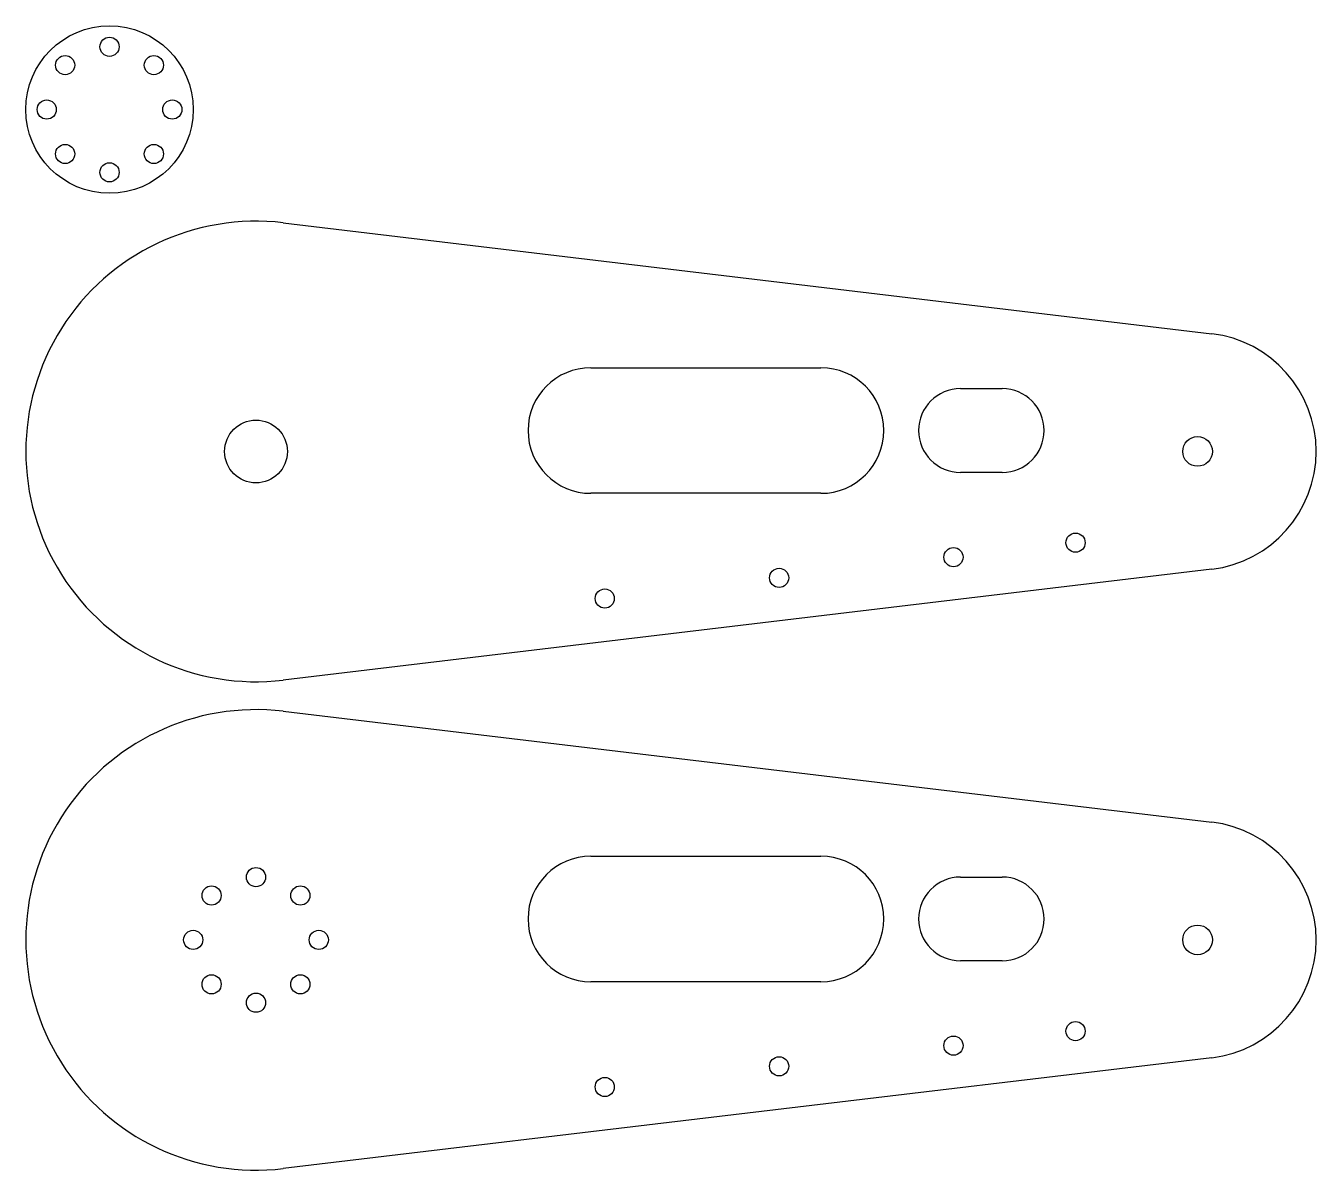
# Model space of a CAD drawing. Header units: millimetres. Extents: x 5 to 375, y 5 to 333.
import ezdxf

# ---------------------------------------------------------------- set-up
doc = ezdxf.new("R2010")
doc.units = ezdxf.units.MM

msp = doc.modelspace()

# ---------------------------------------------------------------- linework, layer by layer
at = {"layer": 'CUT'}
for p, q in [((78.8222, 276.5348), (345.0296, 244.7604)), ((167, 235), (233, 235)), ((273, 229), (285, 229)), ((285, 205), (273, 205)), ((233, 199), (167, 199)), ((345.0296, 177.2396), (78.8222, 145.4652)), ((78.8222, 136.5348), (345.0296, 104.7604)), ((167, 95), (233, 95)), ((273, 89), (285, 89)), ((285, 65), (273, 65)), ((233, 59), (167, 59)), ((345.0296, 37.2396), (78.8222, 5.4652))]:
    msp.add_line(p, q, dxfattribs=at)
for centre, radius in [((29, 309), 24), ((29, 327), 2.75), ((16.2721, 321.7279), 2.75), ((41.7279, 321.7279), 2.75), ((11, 309), 2.75), ((47, 309), 2.75), ((16.2721, 296.2721), 2.75), ((41.7279, 296.2721), 2.75), ((29, 291), 2.75), ((71, 211), 9), ((341, 211), 4.25), ((306, 184.8519), 2.75), ((271, 180.7037), 2.75), ((221, 174.7778), 2.75), ((171, 168.8519), 2.75), ((71, 89), 2.75), ((58.2721, 83.7279), 2.75), ((83.7279, 83.7279), 2.75), ((341, 71), 4.25), ((53, 71), 2.75), ((89, 71), 2.75), ((58.2721, 58.2721), 2.75), ((83.7279, 58.2721), 2.75), ((71, 53), 2.75), ((306, 44.8519), 2.75), ((271, 40.7037), 2.75), ((221, 34.7778), 2.75), ((171, 28.8519), 2.75)]:
    msp.add_circle(centre, radius, dxfattribs=at)
for centre, radius, start, end in [((71, 211), 66, 83.1934, 276.8066), ((341, 211), 34, 276.8066, 83.1934), ((167, 217), 18, 90, 270), ((233, 217), 18, 270, 90), ((273, 217), 12, 90, 270), ((285, 217), 12, 270, 90), ((71, 71), 66, 83.1934, 276.8066), ((341, 71), 34, 276.8066, 83.1934), ((167, 77), 18, 90, 270), ((233, 77), 18, 270, 90), ((273, 77), 12, 90, 270), ((285, 77), 12, 270, 90)]:
    msp.add_arc(centre, radius, start, end, dxfattribs=at)

doc.saveas('drawing.dxf')
